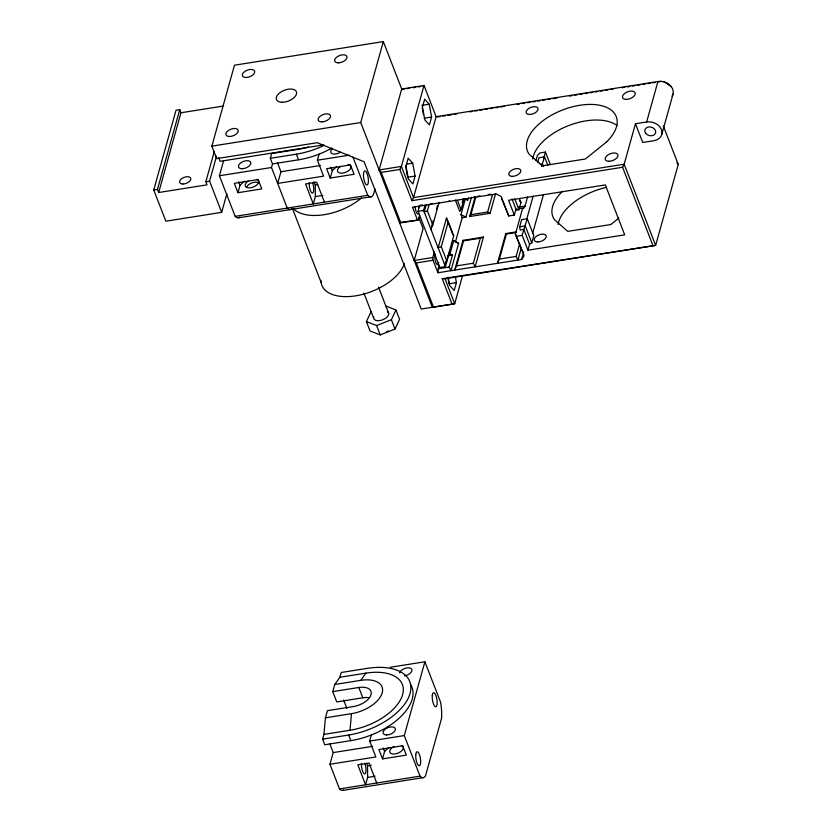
<?xml version="1.0" encoding="UTF-8"?>
<svg xmlns="http://www.w3.org/2000/svg" width="832" height="832" viewBox="0 0 832 832"><rect width="100%" height="100%" fill="white"/><g stroke="black" fill="none" stroke-linecap="round" stroke-linejoin="round"><path stroke-width="1.25" d="M527.571 196.976L524.919 206.502L522.392 209.175L515.414 234.166L524.17 255.767L521.664 259.48L437.923 272.761L438.984 265.242M410.467 684.31A55.578 29.858 -21.2 0 1 371.478 734.937L366.35 736.809A55.578 29.858 -21.2 0 1 350.823 740.636L324.782 744.765L322.598 739.149L323.929 734.386L325.437 717.808L327.434 710.663L353.475 706.534A15.881 8.528 -21.2 0 0 371.03 694.647A15.881 8.528 -21.2 0 0 358.8 687.492L332.748 691.621L336.742 701.917L362.794 697.788A15.881 8.528 -21.2 0 1 368.285 697.611M323.929 734.386L349.981 730.257L351.489 713.669A27.789 14.934 -21.2 0 0 382.19 692.879A27.789 14.934 -21.2 0 0 360.797 680.347L334.745 684.476L332.748 691.621M661.752 134.493L673.057 94.026C674.638 85.883 665.163 80.226 657.935 81.515L436.134 116.688L413.525 197.621L411.944 200.668L622.586 167.263L624.166 164.216L635.471 123.75L646.641 121.982A11.908 9.318 15.6 0 1 661.43 129.574A11.908 9.318 15.6 0 1 653.9 140.702L642.741 142.48L635.471 123.75M226.897 193.658L221.676 212.347L165.859 221.198L153.743 189.987L176.02 110.24L179.743 109.647L180.95 112.767L158.683 192.514L207.064 184.839L205.847 181.719L214.198 151.819M158.683 192.514L157.466 189.394L179.743 109.647M462.342 276.359L454.698 303.753L421.21 309.026L364.094 161.762L317.19 142.698L216.705 158.631L211.858 146.141L234.468 65.208L383.323 41.6L402.064 89.898M221.676 212.347L209.57 181.126L216.528 156.208M239.949 216.965A23.889 7.519 80.9 0 1 235.144 216.341L219.398 175.76L223.59 160.753M237.952 192.702L234.312 183.331L258.138 179.556L261.768 188.916L237.952 192.702L240.011 185.328L244.338 181.137M292.053 208.707A23.889 7.519 81 0 1 287.238 208.073L271.502 167.502L272.49 163.977L270.317 158.309L271.648 153.546L297.7 149.417A47.632 25.594 -21.2 0 0 308.36 146.973M277.41 162.656L280.935 171.756L277.68 183.414L323.575 176.145L317.398 160.222L319.093 154.138M313.966 181.646L315.255 184.985L315.349 196.57L313.29 203.944L305.542 183.966L316.711 182.198L324.459 202.176M330.242 178.058L326.612 168.698L350.428 164.923L354.058 174.283L330.242 178.058L332.301 170.685L336.638 166.494M451.89 303.67L442.208 278.699L445.006 278.782L454.698 303.753L432.359 307.289L360.724 122.533L383.323 41.6M419.671 215.093L418.288 220.064L399.672 223.018L400.598 222.352L381.222 172.411L379.09 169.946L401.7 89.014L424.029 85.478L436.134 116.688M375.118 189.03L373.204 195.146A23.889 7.519 81 0 1 367.744 195.312L235.144 216.341M415.085 176.062L412.901 183.924L408.335 178.922L405.974 166.078L408.169 158.226L412.724 163.218L415.085 176.062L407.649 177.247L405.496 165.568M431.59 117.042L429.395 124.894L424.84 119.902L422.469 107.047L424.663 99.195L429.218 104.187L431.59 117.042L424.143 118.217M450.008 253.874L453.669 240.781L458.598 243.318L450.954 270.691L449.155 267.041L452.473 255.143L450.008 253.874L449.405 252.314L445.411 266.594L439.837 267.488L418.038 211.297L419.422 206.346M445.411 266.594L423.623 210.413L425.006 205.462M426.306 204.537L424.226 211.973L427.357 210.86L429.104 204.61M433.285 306.623L416.333 262.922L414.201 260.468L423.103 228.613L418.881 217.745M433.306 220.459L430.882 229.143L432.806 224.91L439.088 202.415M436.426 209.3L437.466 205.587M437.923 272.761L433.087 260.27L432.806 257.525L434.47 251.566M446.462 218.119L438.152 247.874L441.282 246.75L448.261 221.759L446.462 218.119L452.67 234.135M445.848 261.321L444.808 265.034L446.732 260.801L453.71 235.81L448.261 221.759M462.186 202.8L463.226 199.077M455.333 200.034L459.763 211.474L461.022 209.622L464.152 198.422M455.541 241.53L462.186 217.724L460.98 214.594L465.296 199.129L467.761 200.387L468.426 198.016M462.186 217.724L465.91 217.131L471.453 197.288M334.745 684.476L339.882 677.258L341.214 672.495L367.266 668.366A55.578 29.858 -21.2 0 1 410.062 693.43A55.578 29.858 -21.2 0 1 348.65 735.02L322.598 739.149M462.987 240.344L454.678 270.098L456.591 265.866L463.57 240.864L462.987 240.344L483.454 237.099L475.145 266.854L473.346 263.203L480.324 238.212L483.454 237.099M495.643 193.461L490.1 213.294L469.633 216.538L475.176 196.706L473.096 197.392M469.633 216.538L470.891 214.687L475.748 197.267M455.354 276.796L456.425 282.63L454.23 290.493L449.675 285.501L448.167 277.316M343.626 790.088A23.889 7.519 81 0 1 339.518 788.913L329.95 764.254L333.216 752.596L329.68 743.496M470.891 214.687L487.635 212.025L492.502 194.605M505.783 233.553L497.474 263.318L499.398 259.074L506.376 234.083L505.783 233.553L516.017 231.93M502.382 199.576L501.79 199.056L508.737 215.966L514.322 215.082L515.986 209.134L512.002 198.869M329.95 764.254L375.846 756.985L369.668 741.062L371.374 734.978M519.553 198.921L520.957 202.53L518.96 209.674L515.611 210.205M535.954 160.597L537.347 155.615L539.874 152.942L545.459 152.058L550.326 164.601M527.249 218.764L523.848 229.424L520.125 230.006L519.678 226.793L521.674 219.648L527.249 218.764L533.79 235.622L531.794 242.757L529.599 244.244L527.935 250.193L624.697 234.853L605.332 184.912L508.57 200.252L514.322 215.082M537.628 162.521L538.949 157.758L544.534 156.874L547.81 165.298M366.673 763.599L367.536 765.825L367.63 777.41L365.57 784.784L357.822 764.806L368.982 763.038L376.73 783.016M521.404 247.666L517.941 260.062L516.142 256.422L519.626 243.922M527.935 250.193L522.184 235.373L523.848 229.424L529.599 244.244M526.854 218.65L533.125 196.206M543.795 158.007L545.459 152.058M544.534 156.874L541.601 166.358M521.664 259.48L523.744 252.013M382.522 758.898L378.893 749.538L402.709 745.753L406.338 755.123L382.522 758.898L384.582 751.525L388.908 747.334M532.605 233.48L543.4 194.823M424.892 661.783L440.638 702.374A23.889 7.519 81 0 1 441.49 718.578L425.474 775.986A23.889 7.519 81 0 1 420.025 776.152L404.279 735.571L424.892 661.783L390.281 667.264M646.641 121.982L657.935 81.515M663.354 126.017L678.257 164.434L655.647 245.378L445.006 278.782M672.038 96.242L673.057 94.026M385.757 306.051L395.949 309.972L399.578 319.332L395.002 329.087L380.234 334.911L370.042 330.99L366.413 321.62L370.989 311.875M366.413 321.62L376.594 325.541L391.373 319.717L395.949 309.972M411.944 200.668L399.838 169.458L401.419 166.41L424.029 85.478L423.103 86.143M664.009 81.879L665.475 82.784M360.797 680.347L365.934 673.13A47.632 25.594 -21.2 0 1 402.615 694.606A47.632 25.594 -21.2 0 1 349.981 730.257M618.873 218.067L610.823 224.536L567.736 231.369L554.59 219.804A47.632 25.594 -21.2 0 1 562.567 191.246M429.25 204.547L432.38 203.434M180.95 112.767L222.966 106.111M406.973 88.702L409.458 88.306M413.182 87.714L415.657 87.318M418.142 86.923L420.618 86.528M421.782 105.373L429.218 104.187M211.858 146.141L360.724 122.533M437.767 116.948L440.326 116.542M442.894 116.137L445.453 115.731M448.011 115.326L451.849 114.712M454.407 114.306L456.976 113.901M469.768 111.873L472.337 111.467M474.895 111.062L477.454 110.656M480.012 110.25L482.57 109.845M485.139 109.439L487.698 109.034M490.256 108.628L492.814 108.212M495.373 107.806L497.931 107.401M500.5 106.995L504.338 106.392M517.14 104.364L519.698 103.958M522.257 103.553L524.815 103.137M527.374 102.731L529.942 102.326M532.501 101.92L535.059 101.514M537.618 101.109L540.176 100.703M542.745 100.298L545.303 99.892M547.862 99.486L550.42 99.081M552.978 98.675L556.826 98.062M569.618 96.034L572.187 95.628M574.746 95.222L577.304 94.817M579.862 94.411L582.421 94.006M584.99 93.6L587.548 93.194M590.106 92.789L592.665 92.383M595.223 91.978L597.782 91.572M600.35 91.166L602.909 90.761M605.467 90.355L608.026 89.95M610.584 89.544L613.153 89.128M622.107 87.714L624.666 87.308M627.234 86.902L629.793 86.497M632.351 86.091L634.91 85.686M637.468 85.28L640.026 84.874M642.595 84.458L645.154 84.053M647.712 83.647L650.166 83.262M652.621 82.878L655.075 82.482M323.648 144.882L220.126 161.304L218.618 157.414M270.317 158.309L296.369 154.18A55.578 29.858 -21.2 0 0 323.991 145.423M272.501 163.925L298.553 159.796A55.578 29.858 -21.2 0 0 314.08 155.969L319.197 154.097A55.578 29.858 -21.2 0 0 331.885 148.054M219.398 175.76L271.502 167.502M317.398 160.222L349.44 155.137M153.743 189.987L157.466 189.394M205.847 181.719L209.57 181.126M280.935 171.756L320.455 165.485M406.526 164.195L412.724 163.218M379.09 169.946L401.419 166.41L413.525 197.621L624.166 164.216L655.647 245.378L442.208 278.699M381.222 172.411L399.838 169.458M315.255 184.985L317.741 184.59M315.349 196.57L322.795 195.395M540.311 164.372L542.537 164.008L543.473 166.421M238.493 217.797L371.093 196.768M419.973 205.4L422.458 205.015M477.568 196.269L479.96 195.894M488.332 194.563L490.734 194.178M418.038 211.297L423.623 210.413M400.598 222.352L418.288 220.064M518.471 207.137L525.647 206.003M518.825 208.738L523.942 207.927M519.678 226.793L525.262 225.909L531.794 242.757M463.57 240.864L480.324 238.212M506.376 234.083L515.944 232.565M516.61 236.257L522.184 235.373M414.201 260.468L432.806 257.525M447.512 255.934L452.473 255.143M416.333 262.922L433.087 260.27M437.986 268.819L449.155 267.041M456.591 265.866L473.346 263.203M499.398 259.074L516.142 256.422M456.425 282.63L448.978 283.816L448.126 279.146M339.882 677.258L365.934 673.13M325.437 717.808L351.489 713.669M369.668 741.062L404.279 735.571M333.216 752.596L372.726 746.325M367.536 765.825L371.259 765.232M367.63 777.41L375.076 776.235M339.518 788.913L420.025 776.152M342.867 790.379L423.374 777.608M666.9 83.002L666.286 83.096L671.414 86.736M658.757 81.9L660.951 81.37M401.7 89.014L404.498 89.086M668.418 84.479L669.427 84.656M515.986 209.134L518.96 209.674L514.758 198.838M487.635 212.025L490.1 213.294M460.98 214.594L465.91 217.131M453.669 240.781L458.598 243.318M449.124 200.782L449.717 201.302M453.118 235.279L453.71 235.81M676.832 162.802L678.257 164.434M519.407 200.585L520.957 202.53M522.964 252.647L515.414 234.166M622.586 167.263L652.85 245.294M508.737 215.966L501.166 196.456L496.236 193.929L412.506 207.21L417.342 219.69M457.392 200.262L461.022 209.622M427.357 210.86L432.806 224.91M441.282 246.75L446.732 260.801M352.934 157.123L367.744 195.312M391.373 319.717L395.002 329.087M378.539 287.186L388.71 313.425M330.938 167.17L332.301 170.685M376.594 325.541L380.234 334.911M363.927 293.124L373.641 318.167M296.369 154.18L298.553 159.796M292.479 208.624L321.142 282.516M238.649 181.813L240.011 185.328M383.219 748.01L384.582 751.525M358.8 687.492L362.794 697.788M343.647 700.055L346.892 708.427M348.65 735.02L350.823 740.636M422.209 107.702L423.498 114.712M364.749 763.246A6.552 2.059 81 0 1 365.903 771.867A6.552 2.059 81 0 1 363.251 772.616A6.552 2.059 81 0 1 361.494 764.171M361.504 763.901A6.552 2.059 81 0 1 361.546 763.381M401.346 745.524A7.145 3.838 -21.2 0 1 400.587 751.774A7.145 3.838 -21.2 0 1 390.572 753.189A7.145 3.838 -21.2 0 1 393.942 746.574M399.568 672.849A6.552 3.515 -21.2 0 1 406.806 667.94A6.552 3.515 -21.2 0 1 411.85 670.894A6.552 3.515 -21.2 0 1 404.612 675.802M256.766 179.327A7.145 3.838 -21.2 0 1 256.36 185.318A7.145 3.838 -21.2 0 1 246.48 187.294A7.145 3.838 -21.2 0 1 248.186 181.054M246.47 187.502A7.145 3.838 -21.2 0 1 252.522 182.697A7.145 3.838 -21.2 0 1 259.438 183.373M312.572 182.655A6.552 2.059 81 0 1 313.56 191.391A6.552 2.059 81 0 1 310.721 191.298A6.552 2.059 81 0 1 309.275 182.541M348.046 164.455A7.145 3.838 -21.2 0 1 349.294 170.134A7.145 3.838 -21.2 0 1 339.061 172.796A7.145 3.838 -21.2 0 1 340.486 166.41M340.517 152.162A6.552 3.515 -21.2 0 1 332.342 153.774A6.552 3.515 -21.2 0 1 332.176 148.949M361.41 197.964A44.262 23.785 -21.2 0 1 293.415 208.749M404.331 263.702A44.262 23.785 -21.2 0 1 358.602 295.318A44.262 23.785 -21.2 0 1 320.986 280.384M388.315 330.803A1.986 1.071 -21.2 0 1 387.951 331.105M387.026 331.542A1.986 1.071 -21.2 0 1 386.537 331.656M387.379 311.594A7.935 4.264 -21.2 0 1 382.803 319.748A7.935 4.264 -21.2 0 1 373.734 316.982M558.126 224.536A47.632 25.594 -21.2 0 1 606.58 187.325M438.63 262.434A5.554 1.747 81 0 1 436.79 264.15A5.554 1.747 81 0 1 434.897 258.346L434.814 256.953A5.554 1.747 81 0 1 435.354 253.989M532.698 158.985A47.632 25.594 -21.2 0 1 568.162 125.767A47.632 25.594 -21.2 0 1 617.219 125.653M418.829 212.878A5.554 1.747 81 0 1 416.676 212.857A5.554 1.747 81 0 1 415.199 206.388M418.475 206.419A5.554 1.747 81 0 1 418.787 207.813M606.518 141.991L585.395 158.995L542.318 165.828L529.173 154.263A47.632 25.594 -21.2 0 1 579.81 105.279A47.632 25.594 -21.2 0 1 606.518 141.991M415.792 754.468A7.145 2.246 81 0 0 418.902 765.794A7.145 2.246 81 0 0 419.931 756.101A7.145 2.246 81 0 0 415.792 754.468M432.286 695.448A7.145 2.246 81 0 0 435.396 706.763A7.145 2.246 81 0 0 436.426 697.081A7.145 2.246 81 0 0 432.286 695.448M386.578 734.958A6.552 3.515 -21.2 0 0 395.439 728.946A6.552 3.515 -21.2 0 0 385.663 728.822A6.552 3.515 -21.2 0 0 386.578 734.958M242.008 168.75A6.552 3.515 -21.2 0 0 250.869 162.75A6.552 3.515 -21.2 0 0 241.082 162.614A6.552 3.515 -21.2 0 0 242.008 168.75M363.522 173.628A7.145 2.246 81 0 0 366.631 184.954A7.145 2.246 81 0 0 367.65 175.261A7.145 2.246 81 0 0 363.522 173.628M229.393 136.521A6.552 3.515 -21.2 0 0 238.254 130.52A6.552 3.515 -21.2 0 0 228.478 130.395A6.552 3.515 -21.2 0 0 229.393 136.521M245.877 77.49A6.552 3.515 -21.2 0 0 254.738 71.49A6.552 3.515 -21.2 0 0 244.962 71.354A6.552 3.515 -21.2 0 0 245.877 77.49M338.676 62.847A6.552 3.515 -21.2 0 0 346.965 56.545A6.552 3.515 -21.2 0 0 336.814 57.034A6.552 3.515 -21.2 0 0 338.676 62.847M322.078 121.888A6.552 3.515 -21.2 0 0 330.502 115.648A6.552 3.515 -21.2 0 0 320.424 116.002A6.552 3.515 -21.2 0 0 322.078 121.888M282.1 102.263A10.722 5.762 -21.2 0 0 296.598 92.435A10.722 5.762 -21.2 0 0 280.592 92.227A10.722 5.762 -21.2 0 0 282.1 102.263M626.132 99.393A6.75 3.63 -21.2 0 0 635.263 93.205A6.75 3.63 -21.2 0 0 625.186 93.07A6.75 3.63 -21.2 0 0 626.132 99.393M537.67 241.935A6.354 3.411 -21.2 0 0 546.26 236.111A6.354 3.411 -21.2 0 0 536.775 235.986A6.354 3.411 -21.2 0 0 537.67 241.935M608.847 161.283A6.75 3.63 -21.2 0 0 617.978 155.095A6.75 3.63 -21.2 0 0 607.901 154.96A6.75 3.63 -21.2 0 0 608.847 161.283M512.242 176.384A6.354 3.411 -21.2 0 0 520.842 170.56A6.354 3.411 -21.2 0 0 511.347 170.435A6.354 3.411 -21.2 0 0 512.242 176.384M529.526 114.494A6.354 3.411 -21.2 0 0 538.117 108.67A6.354 3.411 -21.2 0 0 528.632 108.545A6.354 3.411 -21.2 0 0 529.526 114.494M645.674 133.276A5.554 4.347 15.6 0 0 655.148 133.848A5.554 4.347 15.6 0 0 649.979 126.911A5.554 4.347 15.6 0 0 645.674 133.276M182.79 184.028A5.959 3.203 -21.2 0 0 190.85 178.568A5.959 3.203 -21.2 0 0 181.958 178.454A5.959 3.203 -21.2 0 0 182.79 184.028"/></g></svg>
